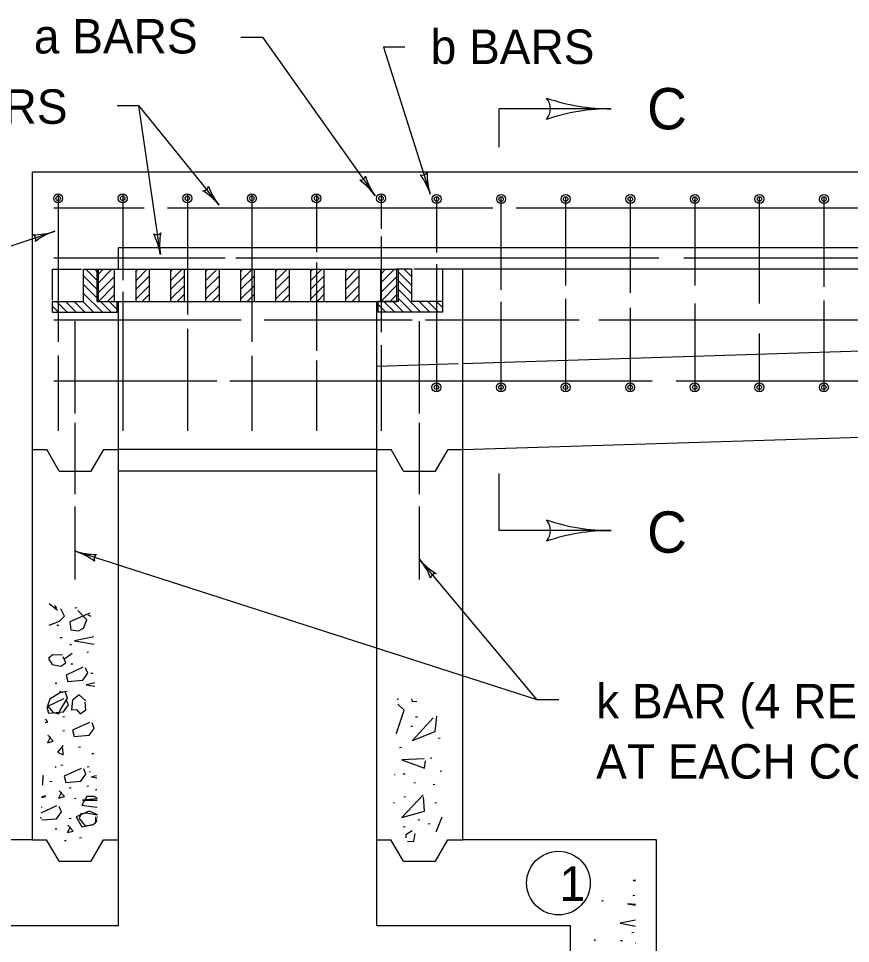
# Model space of a CAD drawing. Extents: x 997.6 to 1036.9, y 998.9 to 1022.6.
# Drawn here: x 1010.18 to 1015.01, y 1005.69 to 1011.06 of the extents above; entities that cross this region are included whole.
import ezdxf

# ---------------------------------------------------------------- set-up
doc = ezdxf.new("R2010")
doc.units = 0
doc.layers.add('Level 1', color=7, linetype='Continuous')
doc.layers.add('Level 5', color=7, linetype='Continuous')

msp = doc.modelspace()

# ---------------------------------------------------------------- linework, layer by layer
at = {"layer": 'Level 1'}
for p, q in [((1011.47, 1010.9543), (1011.595, 1010.9543)), ((1011.595, 1010.9543), (1012.2493, 1010.0341)), ((1012.423, 1010.8974), (1012.298, 1010.8974)), ((1012.298, 1010.8974), (1012.5703, 1010.0427)), ((1010.751, 1010.557), (1010.876, 1010.557)), ((1010.876, 1010.557), (1011.3443, 1009.9788)), ((1010.876, 1010.557), (1011.0023, 1009.6922)), ((1013.6203, 1010.5391), (1012.9703, 1010.5391)), ((1012.9703, 1010.3156), (1012.9703, 1010.5391)), ((1010.2597, 1006.2949), (1010.2597, 1010.1699)), ((1018.7597, 1010.1699), (1010.2597, 1010.1699)), ((1010.4092, 1010.0448), (1010.4092, 1009.1853)), ((1010.7842, 1010.0448), (1010.7842, 1009.5435)), ((1011.1592, 1010.0448), (1011.1592, 1009.3453)), ((1011.5342, 1010.0448), (1011.5342, 1009.1853)), ((1011.9092, 1010.0448), (1011.9092, 1009.7059)), ((1012.2842, 1010.0448), (1012.2842, 1009.842)), ((1012.6077, 1009.7035), (1012.6077, 1010.0225)), ((1012.9827, 1009.4872), (1012.9827, 1010.0225)), ((1013.3577, 1009.5134), (1013.3577, 1010.0225)), ((1013.7327, 1009.4698), (1013.7327, 1010.0225)), ((1014.1077, 1009.5134), (1014.1077, 1010.0225)), ((1014.4827, 1009.4087), (1014.4827, 1010.0225)), ((1014.8577, 1009.5047), (1014.8577, 1010.0225)), ((1010.908, 1009.9614), (1010.3847, 1009.9614)), ((1012.9332, 1009.9614), (1011.0433, 1009.9614)), ((1016.8198, 1009.9614), (1013.0685, 1009.9614)), ((1010.0463, 1009.7123), (1010.389, 1009.8279)), ((1012.2842, 1009.7967), (1012.2842, 1009.2427)), ((1018.2597, 1009.7324), (1010.7597, 1009.7324)), ((1010.7597, 1009.6069), (1010.7597, 1009.7324)), ((1011.3793, 1009.6715), (1010.3847, 1009.6715)), ((1013.8977, 1009.6715), (1011.4405, 1009.6715)), ((1017.7015, 1009.6715), (1014.0418, 1009.6715)), ((1011.9092, 1009.6463), (1011.9092, 1009.1328)), ((1012.6077, 1008.8975), (1012.6077, 1009.6367)), ((1010.3768, 1009.6074), (1010.5438, 1009.6074)), ((1010.3768, 1009.4282), (1010.3768, 1009.6074)), ((1010.5565, 1009.4199), (1010.5565, 1009.6074)), ((1010.5565, 1009.6074), (1010.7518, 1009.6074)), ((1010.6347, 1009.4905), (1010.5565, 1009.5687)), ((1010.6347, 1009.5414), (1010.5687, 1009.6074)), ((1010.6347, 1009.5923), (1010.6195, 1009.6074)), ((1010.6347, 1009.4199), (1010.6347, 1009.6074)), ((1010.6423, 1009.4194), (1010.6423, 1009.6069)), ((1010.6423, 1009.579), (1010.6702, 1009.6069)), ((1010.6423, 1009.5282), (1010.7213, 1009.6069)), ((1010.6423, 1009.6069), (1012.3767, 1009.6069)), ((1010.6423, 1009.4722), (1010.7362, 1009.5659)), ((1010.7362, 1009.4194), (1010.7362, 1009.6069)), ((1010.8612, 1009.4194), (1010.8612, 1009.6069)), ((1010.8612, 1009.5964), (1010.8717, 1009.6069)), ((1010.8612, 1009.5424), (1010.9257, 1009.6069)), ((1010.8612, 1009.4915), (1010.9392, 1009.5694)), ((1010.9392, 1009.4194), (1010.9392, 1009.6069)), ((1011.0642, 1009.4194), (1011.0642, 1009.6069)), ((1011.0642, 1009.5964), (1011.0747, 1009.6069)), ((1011.0642, 1009.5424), (1011.1287, 1009.6069)), ((1011.0642, 1009.4915), (1011.1423, 1009.5694)), ((1011.1423, 1009.4194), (1011.1423, 1009.6069)), ((1011.2673, 1009.4194), (1011.2673, 1009.6069)), ((1011.2673, 1009.5964), (1011.2778, 1009.6069)), ((1011.2673, 1009.5424), (1011.3318, 1009.6069)), ((1011.2673, 1009.4915), (1011.3455, 1009.5694)), ((1011.3455, 1009.4194), (1011.3455, 1009.6069)), ((1011.4705, 1009.4194), (1011.4705, 1009.6069)), ((1011.4705, 1009.5964), (1011.481, 1009.6069)), ((1011.4705, 1009.5424), (1011.535, 1009.6069)), ((1011.4705, 1009.4915), (1011.5487, 1009.5694)), ((1011.5487, 1009.4194), (1011.5487, 1009.6069)), ((1011.6737, 1009.4194), (1011.6737, 1009.6069)), ((1011.6737, 1009.5964), (1011.6842, 1009.6069)), ((1011.6737, 1009.5424), (1011.7382, 1009.6069)), ((1011.6737, 1009.4915), (1011.7517, 1009.5694)), ((1011.7517, 1009.4194), (1011.7517, 1009.6069)), ((1011.8767, 1009.4194), (1011.8767, 1009.6069)), ((1011.8767, 1009.5964), (1011.8872, 1009.6069)), ((1011.8767, 1009.5424), (1011.9412, 1009.6069)), ((1011.8767, 1009.4915), (1011.9548, 1009.5694)), ((1011.9548, 1009.4194), (1011.9548, 1009.6069)), ((1012.0538, 1009.6069), (1012.1868, 1009.6069)), ((1012.0798, 1009.4194), (1012.0798, 1009.6069)), ((1012.0798, 1009.5964), (1012.0903, 1009.6069)), ((1012.0798, 1009.5424), (1012.1443, 1009.6069)), ((1012.0798, 1009.4194), (1012.0798, 1009.6069)), ((1012.0798, 1009.4915), (1012.158, 1009.5694)), ((1012.158, 1009.4194), (1012.158, 1009.6069)), ((1012.158, 1009.4194), (1012.158, 1009.6069)), ((1012.283, 1009.4194), (1012.283, 1009.6069)), ((1012.283, 1009.579), (1012.3108, 1009.6069)), ((1012.283, 1009.5282), (1012.3618, 1009.6069)), ((1012.283, 1009.4722), (1012.3767, 1009.5659)), ((1012.4627, 1009.6074), (1012.3767, 1009.6074)), ((1012.3767, 1009.4194), (1012.3767, 1009.6069)), ((1012.3847, 1009.4199), (1012.3847, 1009.6074)), ((1012.4627, 1009.5128), (1012.3847, 1009.5909)), ((1012.4627, 1009.5637), (1012.4188, 1009.6074)), ((1012.4627, 1009.4199), (1012.4627, 1009.6074)), ((1012.6423, 1009.6074), (1012.4743, 1009.6074)), ((1018.2597, 1009.6074), (1012.6423, 1009.6074)), ((1012.6423, 1009.4256), (1012.6423, 1009.6074)), ((1012.7597, 1006.2949), (1012.7597, 1009.6074)), ((1010.6347, 1009.4396), (1010.5565, 1009.5177)), ((1010.6423, 1009.4202), (1010.7362, 1009.5138)), ((1010.8612, 1009.4355), (1010.9392, 1009.5137)), ((1011.0642, 1009.4355), (1011.1423, 1009.5137)), ((1011.2673, 1009.4355), (1011.3455, 1009.5137)), ((1011.4705, 1009.4355), (1011.5487, 1009.5137)), ((1011.6737, 1009.4355), (1011.7517, 1009.5137)), ((1011.8767, 1009.4355), (1011.9548, 1009.5137)), ((1012.0798, 1009.4355), (1012.158, 1009.5137)), ((1012.283, 1009.4202), (1012.3767, 1009.5138)), ((1012.4627, 1009.4619), (1012.3847, 1009.54)), ((1010.6658, 1009.3574), (1010.5565, 1009.4668)), ((1010.6953, 1009.4194), (1010.7362, 1009.4601)), ((1010.7842, 1009.4766), (1010.7842, 1008.6698)), ((1010.897, 1009.4194), (1010.9392, 1009.4616)), ((1011.1002, 1009.4194), (1011.1423, 1009.4616)), ((1011.3033, 1009.4194), (1011.3455, 1009.4616)), ((1011.5063, 1009.4194), (1011.5487, 1009.4616)), ((1011.7095, 1009.4194), (1011.7517, 1009.4616)), ((1011.9127, 1009.4194), (1011.9548, 1009.4616)), ((1012.1158, 1009.4194), (1012.158, 1009.4616)), ((1012.336, 1009.4194), (1012.3767, 1009.4601)), ((1012.5162, 1009.3574), (1012.3847, 1009.4891)), ((1010.3768, 1009.4199), (1010.5565, 1009.4199)), ((1010.3768, 1009.3574), (1010.3768, 1009.4199)), ((1010.4622, 1009.3574), (1010.3997, 1009.4199)), ((1010.5132, 1009.3574), (1010.4507, 1009.4199)), ((1010.564, 1009.3574), (1010.5015, 1009.4199)), ((1010.615, 1009.3574), (1010.5525, 1009.4199)), ((1010.6347, 1009.4199), (1010.7518, 1009.4199)), ((1010.6423, 1009.4194), (1012.3767, 1009.4194)), ((1010.7167, 1009.3574), (1010.6542, 1009.4199)), ((1010.7518, 1009.3733), (1010.7052, 1009.4199)), ((1010.7518, 1009.3574), (1010.7518, 1009.4194)), ((1010.7597, 1005.7949), (1010.7597, 1009.4194)), ((1012.0538, 1009.4194), (1012.1868, 1009.4194)), ((1012.2597, 1005.7949), (1012.2597, 1009.4194)), ((1012.3847, 1009.4199), (1012.2673, 1009.4199)), ((1012.2673, 1009.3574), (1012.2673, 1009.4194)), ((1012.3127, 1009.3574), (1012.2673, 1009.4027)), ((1012.283, 1009.4194), (1012.283, 1009.4199)), ((1012.3635, 1009.3574), (1012.301, 1009.4199)), ((1012.336, 1009.4194), (1012.3365, 1009.4199)), ((1012.4143, 1009.3574), (1012.3518, 1009.4199)), ((1012.3767, 1009.4194), (1012.3767, 1009.4199)), ((1012.4653, 1009.3574), (1012.3847, 1009.4382)), ((1012.6423, 1009.4199), (1012.4627, 1009.4199)), ((1012.5672, 1009.3574), (1012.5047, 1009.4199)), ((1012.618, 1009.3574), (1012.5555, 1009.4199)), ((1012.6423, 1009.3839), (1012.6063, 1009.4199)), ((1012.6423, 1009.3574), (1012.6423, 1009.4194)), ((1012.9827, 1008.8975), (1012.9827, 1009.4173)), ((1013.3577, 1008.8975), (1013.3577, 1009.4348)), ((1014.1077, 1008.8975), (1014.1077, 1009.4087)), ((1014.8577, 1008.8975), (1014.8577, 1009.4261)), ((1010.4113, 1009.3574), (1010.3768, 1009.3919)), ((1010.3768, 1009.3574), (1010.7518, 1009.3574)), ((1012.6423, 1009.3574), (1012.2673, 1009.3574)), ((1013.7327, 1008.8975), (1013.7327, 1009.3824)), ((1011.471, 1009.3107), (1010.3847, 1009.3107)), ((1010.5072, 1008.7695), (1010.5072, 1009.3051)), ((1012.4645, 1009.3107), (1011.6063, 1009.3107)), ((1012.5072, 1008.7695), (1012.5072, 1009.3051)), ((1013.435, 1009.3107), (1012.5433, 1009.3107)), ((1016.2263, 1009.3107), (1013.5485, 1009.3107)), ((1011.1592, 1009.2618), (1011.1592, 1008.6698)), ((1012.7597, 1009.0606), (1018.2597, 1009.2324)), ((1014.4827, 1008.8975), (1014.4827, 1009.2341)), ((1012.2842, 1009.1663), (1012.2842, 1008.6698)), ((1010.4092, 1009.1065), (1010.4092, 1008.6698)), ((1011.5342, 1009.1041), (1011.5342, 1008.6698)), ((1011.9092, 1009.0778), (1011.9092, 1008.6698)), ((1012.2597, 1009.0449), (1012.7342, 1009.0598)), ((1011.3313, 1008.9578), (1010.3847, 1008.9578)), ((1013.8585, 1008.9578), (1011.4055, 1008.9578)), ((1016.6103, 1008.9578), (1013.9982, 1008.9578)), ((1010.5072, 1008.3017), (1010.5072, 1008.7164)), ((1012.5072, 1008.3017), (1012.5072, 1008.7164)), ((1012.7597, 1008.5603), (1018.7597, 1008.7478)), ((1010.2597, 1008.5603), (1010.2607, 1008.5603)), ((1010.2607, 1008.5603), (1010.343, 1008.5603)), ((1010.4152, 1008.4353), (1010.343, 1008.5603)), ((1010.6013, 1008.4353), (1010.6737, 1008.5603)), ((1010.6737, 1008.5603), (1010.7597, 1008.5603)), ((1012.2607, 1008.5603), (1010.7607, 1008.5603)), ((1012.2597, 1008.5603), (1012.2607, 1008.5603)), ((1012.2607, 1008.5603), (1012.343, 1008.5603)), ((1012.4152, 1008.4353), (1012.343, 1008.5603)), ((1012.6013, 1008.4353), (1012.6737, 1008.5603)), ((1012.6737, 1008.5603), (1012.7597, 1008.5603)), ((1010.4152, 1008.4353), (1010.6013, 1008.4353)), ((1012.2607, 1008.4353), (1010.7607, 1008.4353)), ((1012.4152, 1008.4353), (1012.6013, 1008.4353)), ((1012.9703, 1008.0902), (1012.9703, 1008.4216)), ((1010.5072, 1007.8051), (1010.5072, 1008.2293)), ((1012.5072, 1007.8051), (1012.5072, 1008.2293)), ((1013.6203, 1008.0902), (1012.9703, 1008.0902)), ((1013.1917, 1007.1071), (1010.5072, 1007.9703)), ((1013.1917, 1007.1071), (1012.5072, 1007.9232)), ((1013.3167, 1007.1071), (1013.1917, 1007.1071)), ((1010.2597, 1006.2949), (1009.1347, 1006.2949)), ((1010.2587, 1006.2949), (1010.2597, 1006.2949)), ((1010.2597, 1006.2949), (1010.3418, 1006.2949)), ((1010.414, 1006.1699), (1010.3418, 1006.2949)), ((1010.6003, 1006.1699), (1010.6725, 1006.2949)), ((1010.6725, 1006.2949), (1010.7585, 1006.2949)), ((1012.2587, 1006.2949), (1012.2597, 1006.2949)), ((1012.2597, 1006.2949), (1012.3418, 1006.2949)), ((1012.414, 1006.1699), (1012.3418, 1006.2949)), ((1012.6003, 1006.1699), (1012.6725, 1006.2949)), ((1012.6725, 1006.2949), (1012.7585, 1006.2949)), ((1013.8847, 1006.2949), (1012.7597, 1006.2949)), ((1013.8847, 1001.3574), (1013.8847, 1006.2949)), ((1010.414, 1006.1699), (1010.6003, 1006.1699)), ((1012.414, 1006.1699), (1012.6003, 1006.1699)), ((1010.7597, 1005.7949), (1009.6347, 1005.7949)), ((1013.3847, 1005.7949), (1012.2597, 1005.7949)), ((1013.3847, 1002.2117), (1013.3847, 1005.7949))]:
    msp.add_line(p, q, dxfattribs=at)
for centre, radius in [((1010.4089, 1010.0185), 0.026), ((1010.7839, 1010.0185), 0.026), ((1011.1589, 1010.0185), 0.026), ((1011.5339, 1010.0185), 0.026), ((1011.9089, 1010.0185), 0.026), ((1012.2839, 1010.0185), 0.026), ((1010.4089, 1010.0185), 0.013), ((1010.7839, 1010.0185), 0.013), ((1011.1589, 1010.0185), 0.013), ((1011.5339, 1010.0185), 0.013), ((1011.9089, 1010.0185), 0.013), ((1012.2839, 1010.0185), 0.013), ((1012.6067, 1010.0147), 0.026), ((1012.6067, 1010.0147), 0.013), ((1012.9817, 1010.0147), 0.026), ((1012.9817, 1010.0147), 0.013), ((1013.3567, 1010.0147), 0.026), ((1013.3567, 1010.0147), 0.013), ((1013.7317, 1010.0147), 0.026), ((1013.7317, 1010.0147), 0.013), ((1014.1067, 1010.0147), 0.026), ((1014.1067, 1010.0147), 0.013), ((1014.4817, 1010.0147), 0.026), ((1014.4817, 1010.0147), 0.013), ((1014.8567, 1010.0147), 0.026), ((1014.8567, 1010.0147), 0.013), ((1012.606, 1008.922), 0.026), ((1012.606, 1008.922), 0.013), ((1012.981, 1008.922), 0.026), ((1012.981, 1008.922), 0.013), ((1013.356, 1008.922), 0.026), ((1013.356, 1008.922), 0.013), ((1013.731, 1008.922), 0.026), ((1013.731, 1008.922), 0.013), ((1014.106, 1008.922), 0.026), ((1014.106, 1008.922), 0.013), ((1014.481, 1008.922), 0.026), ((1014.481, 1008.922), 0.013), ((1014.856, 1008.922), 0.026), ((1014.856, 1008.922), 0.013), ((1013.3145, 1006.0435), 0.1847)]:
    msp.add_circle(centre, radius, dxfattribs=at)
for centre, radius, start, end in [((1013.1747, 1010.5392), 0.0938, 318.7746, 40.8913), ((1013.6203, 1011.711), 1.1719, 251.3472, 269.9939), ((1013.6203, 1009.3672), 1.1719, 90, 108.6688), ((1013.6203, 1009.3672), 1.1719, 89.9878, 90), ((1012.5252, 1010.1843), 0.0313, 246.4471, 328.5638), ((1012.1978, 1009.924), 0.3909, 17.6725, 36.3413), ((1012.9428, 1010.1613), 0.3909, 179.0196, 197.6664), ((1012.1633, 1010.1553), 0.0313, 264.1913, 346.308), ((1011.9308, 1009.8075), 0.3909, 35.4167, 54.0855), ((1012.568, 1010.2606), 0.3909, 196.7639, 215.4106), ((1011.2508, 1010.0943), 0.0313, 267.7791, 349.8958), ((1011.0405, 1009.7327), 0.3909, 39.0045, 57.6733), ((1011.6481, 1010.2248), 0.3909, 200.3517, 218.9984), ((1012.1978, 1009.924), 0.3909, 17.6603, 17.6725), ((1011.9308, 1009.8075), 0.3909, 35.4045, 35.4168), ((1011.0405, 1009.7327), 0.3909, 38.9923, 39.0045), ((1010.2639, 1010.1983), 0.3909, 269.9992, 288.6459), ((1010.514, 1009.4575), 0.3909, 108.652, 127.3208), ((1010.514, 1009.4575), 0.3909, 108.6398, 108.652), ((1010.2481, 1009.7804), 0.0313, 337.4266, 59.5433), ((1010.9809, 1009.8393), 0.0313, 237.0909, 319.2076), ((1010.6155, 1009.6356), 0.3909, 8.3163, 26.9851), ((1011.3892, 1009.7487), 0.3909, 169.6634, 188.3102), ((1010.6155, 1009.6356), 0.3909, 8.3041, 8.3163), ((1013.1747, 1008.0903), 0.0938, 318.7746, 40.8913), ((1013.6203, 1009.262), 1.1719, 251.3472, 269.9939), ((1013.6203, 1006.9183), 1.1719, 90, 108.6688), ((1013.6203, 1006.9183), 1.1719, 89.9878, 90), ((1010.6268, 1008.3425), 0.3909, 252.1616, 252.1739), ((1010.6268, 1008.3425), 0.3909, 252.1739, 270.8426), ((1010.3874, 1007.5982), 0.3909, 53.521, 72.1677), ((1010.6486, 1007.9248), 0.0313, 120.9485, 203.0652), ((1012.8067, 1008.1744), 0.3909, 219.9887, 238.6574), ((1012.8067, 1008.1744), 0.3909, 219.9764, 219.9887), ((1012.2076, 1007.6719), 0.3909, 21.3358, 39.9825), ((1012.6026, 1007.8092), 0.0313, 88.7633, 170.88)]:
    msp.add_arc(centre, radius, start, end, dxfattribs=at)
at = {"layer": 'Level 5'}
for points in [[(1010.4055, 1007.6265), (1010.3575, 1007.6643)], [(1010.3875, 1007.6556), (1010.4, 1007.6376)], [(1010.4457, 1007.5932), (1010.4235, 1007.6348)], [(1010.5928, 1007.6098), (1010.4763, 1007.5599), (1010.4818, 1007.5141), (1010.5275, 1007.5072), (1010.5553, 1007.5238), (1010.5747, 1007.5723), (1010.5235, 1007.6265)], [(1010.5177, 1007.6418), (1010.5065, 1007.6403)], [(1010.4167, 1007.5641), (1010.4457, 1007.5932)], [(1010.5817, 1007.6001), (1010.5983, 1007.5932)], [(1010.3575, 1007.5413), (1010.4167, 1007.5641)], [(1010.4122, 1007.5396), (1010.401, 1007.5383)], [(1010.4325, 1007.4682), (1010.4215, 1007.4668)], [(1010.617, 1007.4735), (1010.504, 1007.4503)], [(1010.487, 1007.4273), (1010.476, 1007.4259)], [(1010.504, 1007.4503), (1010.6178, 1007.4301)], [(1010.3778, 1007.3685), (1010.3522, 1007.3495)], [(1010.4333, 1007.3671), (1010.3778, 1007.3685)], [(1010.4527, 1007.3213), (1010.4388, 1007.356)], [(1010.4472, 1007.3477), (1010.4902, 1007.3782)], [(1010.5857, 1007.3831), (1010.5747, 1007.3817)], [(1010.3522, 1007.3482), (1010.375, 1007.313)], [(1010.375, 1007.313), (1010.425, 1007.3033)], [(1010.425, 1007.3033), (1010.4527, 1007.3213)], [(1010.4938, 1007.315), (1010.4827, 1007.3136)], [(1010.553, 1007.2963), (1010.4545, 1007.2504), (1010.4642, 1007.2144), (1010.5517, 1007.2213), (1010.5808, 1007.2616), (1010.5683, 1007.2934)], [(1010.6095, 1007.2605), (1010.5985, 1007.2592)], [(1010.402, 1007.2027), (1010.3908, 1007.2013)], [(1010.6222, 1007.2053), (1010.5722, 1007.195)], [(1010.5722, 1007.195), (1010.6225, 1007.186)], [(1010.461, 1007.1563), (1010.4222, 1007.1493), (1010.3598, 1007.1105), (1010.3473, 1007.0731), (1010.3792, 1007.0343), (1010.4125, 1007.0259), (1010.4193, 1007.0426), (1010.4623, 1007.1174), (1010.4513, 1007.1508)], [(1010.4167, 1007.1577), (1010.436, 1007.1493)], [(1010.4407, 1007.1124), (1010.3422, 1007.0667), (1010.352, 1007.0306), (1010.4393, 1007.0376), (1010.4685, 1007.0778), (1010.456, 1007.1097)], [(1010.5705, 1007.1008), (1010.5317, 1007.1368), (1010.4928, 1007.1063), (1010.4873, 1007.0495), (1010.5152, 1007.0509), (1010.5358, 1007.0259), (1010.5705, 1007.0495), (1010.5665, 1007.0938)], [(1012.3835, 1007.1144), (1012.3777, 1007.1067)], [(1012.4612, 1007.1133), (1012.4653, 1007.0976)], [(1012.4653, 1007.0976), (1012.4913, 1007.0996)], [(1012.3738, 1006.9147), (1012.4182, 1007.0465)], [(1012.4182, 1007.0465), (1012.3808, 1007.0812)], [(1010.3497, 1006.9788), (1010.3347, 1006.9958)], [(1010.4462, 1007.0087), (1010.4352, 1007.0073)], [(1010.6257, 1007.0175), (1010.6257, 1007.0175)], [(1012.586, 1007.0035), (1012.4667, 1006.8703), (1012.5985, 1006.923), (1012.6082, 1007.0132)], [(1012.495, 1007.0076), (1012.4838, 1007.0063)], [(1010.3337, 1006.9748), (1010.3497, 1006.9788)], [(1010.4462, 1006.927), (1010.4352, 1006.9257)], [(1010.5905, 1006.9763), (1010.492, 1006.9306), (1010.5017, 1006.8945), (1010.589, 1006.9014), (1010.6182, 1006.9417), (1010.6057, 1006.9735)], [(1012.4677, 1006.9532), (1012.4567, 1006.9518)], [(1010.3637, 1006.8929), (1010.347, 1006.8583), (1010.3803, 1006.8665), (1010.3498, 1006.9012)], [(1012.3707, 1006.9131), (1012.3738, 1006.9147)], [(1012.6277, 1006.8851), (1012.6165, 1006.8837)], [(1010.4375, 1006.8428), (1010.4042, 1006.804), (1010.4375, 1006.7873), (1010.436, 1006.8262)], [(1010.538, 1006.8318), (1010.527, 1006.8303)], [(1012.403, 1006.8307), (1012.392, 1006.8293)], [(1010.6163, 1006.7943), (1010.6052, 1006.7929)], [(1012.5347, 1006.7655), (1012.4043, 1006.7599), (1012.5362, 1006.71), (1012.5417, 1006.753)], [(1012.58, 1006.768), (1012.5688, 1006.7666)], [(1010.3972, 1006.7186), (1010.3917, 1006.7144)], [(1010.436, 1006.7283), (1010.4248, 1006.7268)], [(1010.5892, 1006.7181), (1010.578, 1006.7167)], [(1010.322, 1006.6666), (1010.3183, 1006.6658)], [(1010.3207, 1006.6153), (1010.322, 1006.668)], [(1010.5428, 1006.7095), (1010.4443, 1006.6637), (1010.454, 1006.6277), (1010.5415, 1006.6346), (1010.5705, 1006.6748), (1010.558, 1006.7067)], [(1010.597, 1006.6867), (1010.5913, 1006.6894)], [(1010.6325, 1006.6655), (1010.6027, 1006.6593)], [(1010.6027, 1006.6593), (1010.6327, 1006.6541)], [(1012.3657, 1006.6727), (1012.3622, 1006.6723)], [(1012.4235, 1006.6761), (1012.4123, 1006.6748)], [(1012.6378, 1006.6931), (1012.6268, 1006.6918)], [(1010.316, 1006.6163), (1010.3207, 1006.6153)], [(1010.3713, 1006.6329), (1010.3602, 1006.6316)], [(1010.5857, 1006.6058), (1010.5747, 1006.6043)], [(1012.4847, 1006.6251), (1012.4737, 1006.6237)], [(1012.597, 1006.6148), (1012.586, 1006.6134)], [(1010.4283, 1006.5716), (1010.4117, 1006.5369), (1010.445, 1006.5453), (1010.4145, 1006.5799)], [(1010.4837, 1006.5955), (1010.4725, 1006.5942)], [(1010.634, 1006.585), (1010.6257, 1006.5839)], [(1012.5292, 1006.5561), (1012.4043, 1006.4243), (1012.5375, 1006.4618), (1012.5305, 1006.5449)], [(1010.3122, 1006.5403), (1010.3348, 1006.5466)], [(1010.3348, 1006.5493), (1010.3123, 1006.5427)], [(1010.5143, 1006.5343), (1010.5032, 1006.5328)], [(1010.5762, 1006.5452), (1010.547, 1006.4953)], [(1010.635, 1006.5317), (1010.5498, 1006.5244)], [(1010.5498, 1006.5244), (1010.6352, 1006.5244)], [(1010.6177, 1006.5452), (1010.5762, 1006.5452)], [(1010.635, 1006.5373), (1010.6177, 1006.5452)], [(1012.3622, 1006.5093), (1012.3562, 1006.5086)], [(1012.4268, 1006.5433), (1012.4158, 1006.542)], [(1012.6072, 1006.5093), (1012.5962, 1006.5079)], [(1010.3998, 1006.4917), (1010.3077, 1006.4488)], [(1010.3135, 1006.4833), (1010.3093, 1006.4828)], [(1010.3985, 1006.4168), (1010.4277, 1006.457)], [(1010.4277, 1006.457), (1010.4152, 1006.4889)], [(1010.5887, 1006.4606), (1010.5137, 1006.4273)], [(1010.54, 1006.4453), (1010.5317, 1006.4176)], [(1010.5692, 1006.4495), (1010.54, 1006.4453)], [(1010.547, 1006.4953), (1010.6025, 1006.4883)], [(1010.6368, 1006.4368), (1010.5692, 1006.4495)], [(1010.6368, 1006.4403), (1010.5887, 1006.4606)], [(1010.6025, 1006.4883), (1010.636, 1006.4843)], [(1010.3067, 1006.4268), (1010.309, 1006.4179)], [(1010.315, 1006.4102), (1010.3985, 1006.4168)], [(1010.4837, 1006.4186), (1010.4725, 1006.4172)], [(1010.5137, 1006.4273), (1010.547, 1006.3704)], [(1010.5317, 1006.4176), (1010.565, 1006.376)], [(1010.6108, 1006.3843), (1010.6275, 1006.394)], [(1010.6135, 1006.3843), (1010.633, 1006.4038)], [(1010.633, 1006.4038), (1010.6275, 1006.4287)], [(1010.6275, 1006.394), (1010.6275, 1006.4287)], [(1010.6343, 1006.4287), (1010.6372, 1006.4267)], [(1012.5085, 1006.4107), (1012.4975, 1006.4093)], [(1012.6377, 1006.4252), (1012.6027, 1006.3389)], [(1010.402, 1006.3573), (1010.3908, 1006.3559)], [(1010.4793, 1006.3708), (1010.4627, 1006.3362), (1010.496, 1006.3444), (1010.4655, 1006.3791)], [(1010.547, 1006.3704), (1010.6135, 1006.3843)], [(1010.565, 1006.376), (1010.6108, 1006.3843)], [(1012.4235, 1006.3698), (1012.4123, 1006.3684)], [(1012.4653, 1006.3466), (1012.4278, 1006.323)], [(1012.5698, 1006.3868), (1012.5587, 1006.3854)], [(1010.4563, 1006.2893), (1010.4453, 1006.2878)], [(1010.5448, 1006.3063), (1010.5338, 1006.3048)], [(1012.4278, 1006.323), (1012.4273, 1006.3052)], [(1012.438, 1006.2864), (1012.475, 1006.2842)], [(1012.475, 1006.2842), (1012.482, 1006.3313)], [(1013.7613, 1006.0612), (1013.748, 1006.0584)], [(1013.748, 1006.0584), (1013.7613, 1006.056)], [(1013.7583, 1005.9708), (1013.7472, 1005.9694)], [(1013.5755, 1005.9402), (1013.5645, 1005.9388)], [(1013.7618, 1005.9196), (1013.7152, 1005.9226)], [(1013.7152, 1005.9226), (1013.7618, 1005.9159)], [(1013.7622, 1005.8283), (1013.6732, 1005.81)], [(1013.6732, 1005.81), (1013.7623, 1005.7942)], [(1013.7515, 1005.7564), (1013.7403, 1005.755)], [(1013.5298, 1005.7076), (1013.5228, 1005.7131)], [(1013.6868, 1005.7088), (1013.6757, 1005.7074)], [(1013.7627, 1005.6939), (1013.7608, 1005.6938)]]:
    msp.add_lwpolyline(points, dxfattribs=at)

# ---------------------------------------------------------------- texts
at = {"layer": 'Level 1'}
for s, height, p in [('a BARS', 0.2, (1010.2678, 1010.8599)), ('b BARS', 0.2, (1012.5723, 1010.7988)), ('c BARS', 0.2, (1009.5272, 1010.4514)), ('C', 0.24, (1013.8292, 1010.4192)), ('C', 0.24, (1013.8292, 1007.9613)), ("k BAR (4 REQ'D. ONE", 0.2, (1013.5333, 1006.9997)), ('AT EACH CORNER).', 0.2, (1013.5333, 1006.6497)), ('1', 0.2, (1013.3208, 1005.9403))]:
    msp.add_text(s, height=height, dxfattribs=at).set_placement(p)

doc.saveas('drawing.dxf')
